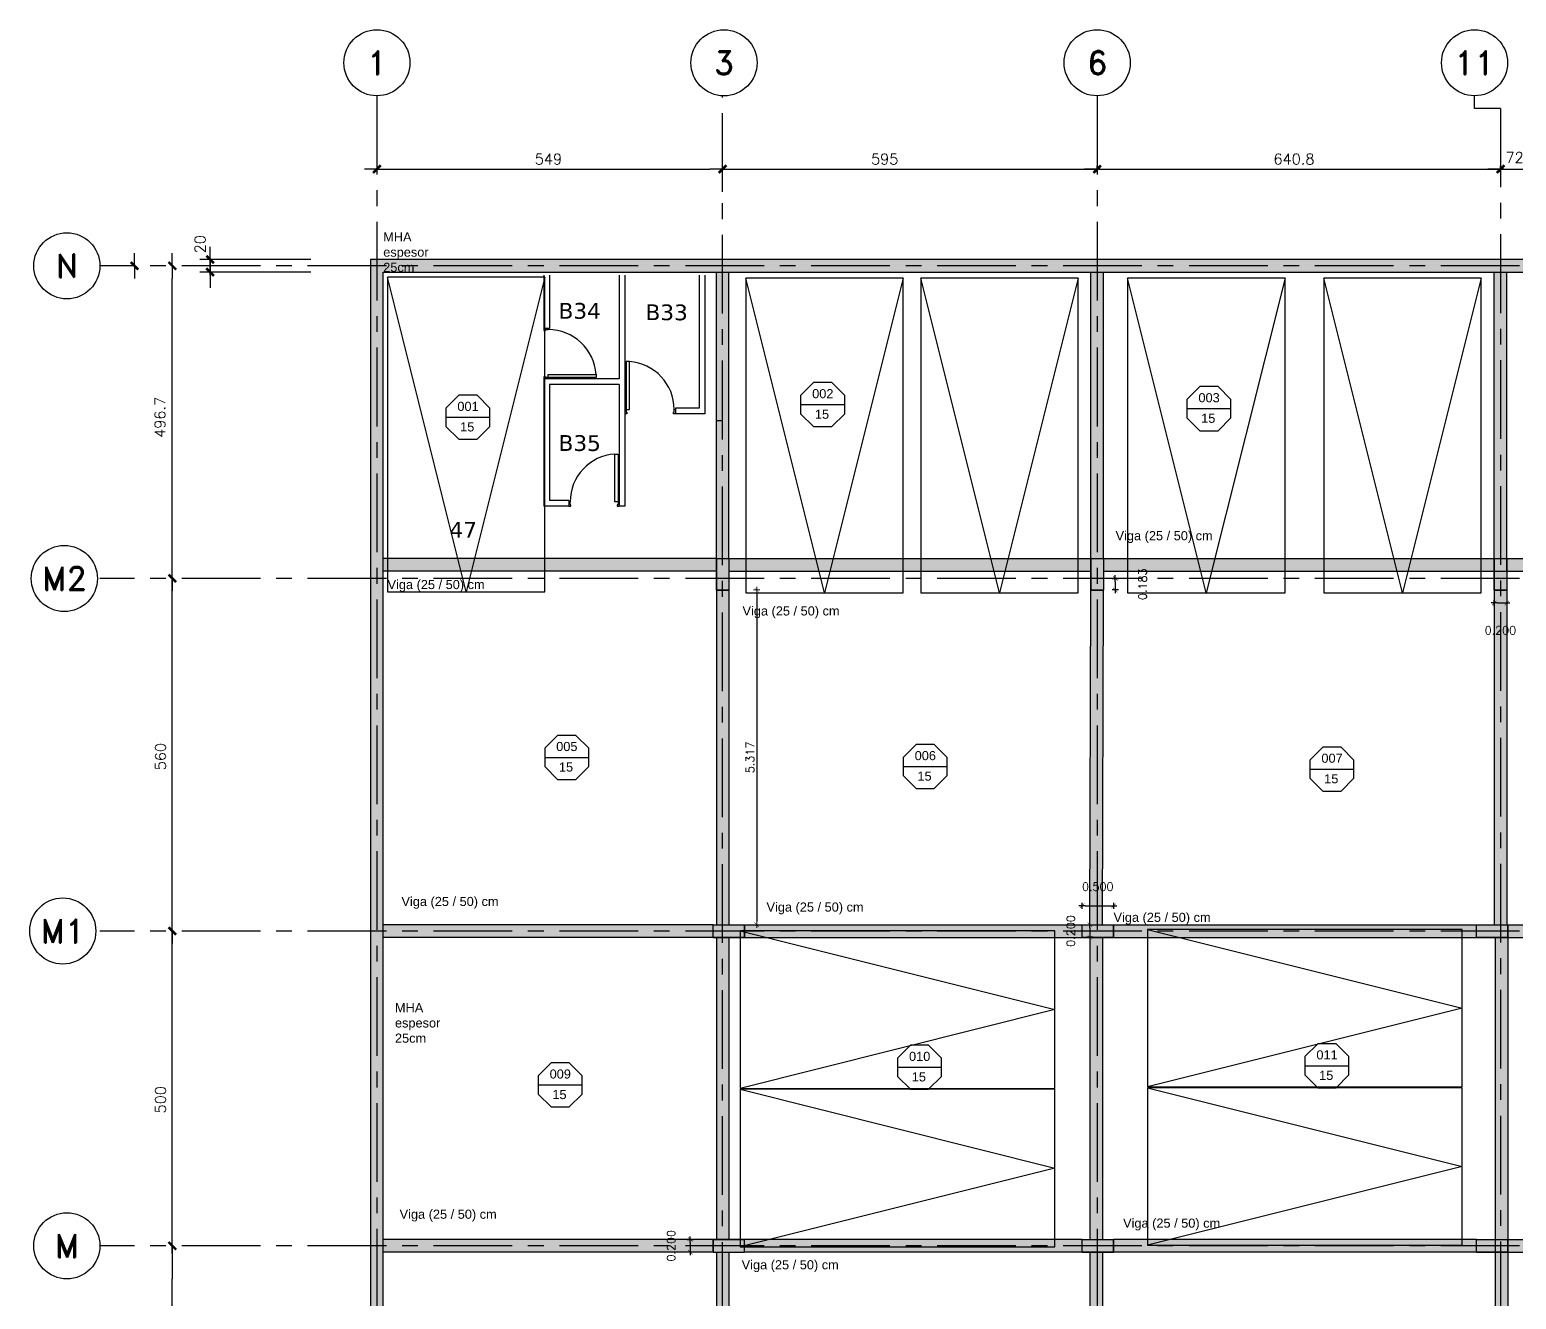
# Model space of a CAD drawing. Header units: millimetres. Extents: x 0 to 223, y -18 to 76.
# Drawn here: x 0 to 23.61, y 41.93 to 62.09 of the extents above; entities that cross this region are included whole.
import ezdxf
from ezdxf.enums import TextEntityAlignment as Align

# ---------------------------------------------------------------- set-up
doc = ezdxf.new("R2010")
doc.units = ezdxf.units.MM
doc.linetypes.add('CENTER', pattern=[2, 1.25, -0.25, 0.25, -0.25])
for name, color, linetype in [('01', 1, 'Continuous'), ('06', 6, 'Continuous'), ('Capa1', 8, 'Continuous'), ('COTAS', 1, 'Continuous'), ('Cotas2', 1, 'Continuous'), ('EJES', 1, 'CENTER'), ('GRIS', 9, 'Continuous'), ('LOSAS', 7, 'Continuous'), ('Muebles', 2, 'Continuous'), ('MUROS_EST', 5, 'Continuous'), ('Textos', 2, 'Continuous'), ('VIGAS_1', 2, 'Continuous')]:
    doc.layers.add(name, color=color, linetype=linetype)
doc.layers.add('VEJETACION', color=8, linetype='Continuous', lineweight=15)
doc.styles.add('INTERARQ', font='ROMANS.SHX')
doc.styles.add('ROMAND', font='romand', dxfattribs={"height": 31.5})
doc.styles.add('ROMANS', font='romans.shx', dxfattribs={"height": 16.875})
doc.styles.get("Standard").update_dxf_attribs({"font": 'arial.ttf'})
doc.dimstyles.new('ESCALA_1-50', dxfattribs={"dimtxt": 0.13, "dimasz": 0.05, "dimexe": 0.18, "dimexo": 0.0625, "dimgap": 0.04, "dimtad": 1, "dimdec": 3, "dimzin": 0, "dimdsep": 46, "dimtxsty": 'INTERARQ', "dimblk": 'DIMTICK', "dimcen": 0.09, "dimse1": 1, "dimse2": 1, "dimclrd": 1, "dimclre": 1, "dimclrt": 2, "dimadec": 0, "dimazin": 0, "dimtfac": 4.5, "dimtdec": 3, "dimtofl": 0, "dimtmove": 2, "dimatfit": 3, "dimldrblk": 'DIMTICK', "dimfxl": 1, "dimtolj": 1, "dimtzin": 0, "dimarcsym": 0})

# ---------------------------------------------------------------- blocks, each defined once
blk = doc.blocks.new('EJE-1')
at = {"color": 3, "linetype": 'Continuous'}
blk.add_circle((0, 0), 35, dxfattribs=at)
at = {"color": 5, "linetype": 'Continuous', "style": 'ROMAND'}
blk.add_attdef('0', text='', height=25, dxfattribs=at).set_placement((0.2, 0), align=Align.MIDDLE)
blk = doc.blocks.new('DIMTICK')
at = {"color": 1}
for p, q in [((-1, 0), (1, 0)), ((0, 1), (0, -1))]:
    blk.add_line(p, q, dxfattribs=at)
at = {"color": 3, "const_width": 0.141}
blk.add_lwpolyline([(0.71, 0.71), (-0.71, -0.71)], dxfattribs=at)
blk = doc.blocks.new('*D209')
at = {"layer": 'Defpoints', "color": 0, "transparency": 16777216}
for p in [(17.215, 48.176), (16.715, 47.876), (17.215, 47.876)]:
    blk.add_point(p, dxfattribs=at)
at = {"layer": 'Muebles', "color": 1, "lineweight": -2, "transparency": 16777216}
blk.add_line((16.765, 48.176), (17.165, 48.176), dxfattribs=at)
at = {"layer": 'Muebles', "color": 1, "lineweight": -2, "transparency": 16777216, "xscale": 0.05, "yscale": 0.05, "zscale": 0.05, "rotation": 180}
blk.add_blockref('DIMTICK', (16.715, 48.176), dxfattribs=at)
at = {"layer": 'Muebles', "color": 1, "lineweight": -2, "transparency": 16777216, "xscale": 0.05, "yscale": 0.05, "zscale": 0.05}
blk.add_blockref('DIMTICK', (17.215, 48.176), dxfattribs=at)
at = {"layer": 'Muebles', "color": 2, "transparency": 16777216, "insert": (16.965, 48.481), "char_height": 0.13, "attachment_point": 5, "style": 'INTERARQ'}
blk.add_mtext('\\A1;0.500', dxfattribs=at)
blk = doc.blocks.new('*D210')
at = {"layer": 'Defpoints', "color": 0, "transparency": 16777216}
for p in [(17.215, 47.876), (16.841, 47.676), (17.215, 47.676)]:
    blk.add_point(p, dxfattribs=at)
at = {"layer": 'Muebles', "color": 1, "lineweight": -2, "transparency": 16777216}
blk.add_line((16.841, 47.826), (16.841, 47.726), dxfattribs=at)
at = {"layer": 'Muebles', "color": 1, "lineweight": -2, "transparency": 16777216, "xscale": 0.05, "yscale": 0.05, "zscale": 0.05}
for p, rotation in [((16.841, 47.876), 90), ((16.841, 47.676), 270)]:
    blk.add_blockref('DIMTICK', p, dxfattribs=dict(at, rotation=rotation))
at = {"layer": 'Muebles', "color": 2, "transparency": 16777216, "insert": (16.536, 47.776), "char_height": 0.13, "attachment_point": 5, "rotation": 90, "style": 'INTERARQ'}
blk.add_mtext('\\A1;0.200', dxfattribs=at)
blk = doc.blocks.new('*D211')
at = {"layer": 'Defpoints', "color": 0, "transparency": 16777216}
for p in [(17.055, 53.376), (17.055, 53.193), (17.242, 53.193)]:
    blk.add_point(p, dxfattribs=at)
at = {"layer": 'Muebles', "color": 1, "lineweight": -2, "transparency": 16777216}
blk.add_line((17.242, 53.326), (17.242, 53.243), dxfattribs=at)
at = {"layer": 'Muebles', "color": 1, "lineweight": -2, "transparency": 16777216, "xscale": 0.05, "yscale": 0.05, "zscale": 0.05}
for p, rotation in [((17.242, 53.376), 90), ((17.242, 53.193), 270)]:
    blk.add_blockref('DIMTICK', p, dxfattribs=dict(at, rotation=rotation))
at = {"layer": 'Muebles', "color": 2, "transparency": 16777216, "insert": (17.677, 53.284), "char_height": 0.13, "attachment_point": 5, "rotation": 90, "style": 'INTERARQ'}
blk.add_mtext('\\A1;0.183', dxfattribs=at)
blk = doc.blocks.new('*D213')
at = {"layer": 'Defpoints', "color": 0, "transparency": 16777216}
for p in [(10.91, 42.876), (10.493, 42.676), (10.91, 42.676)]:
    blk.add_point(p, dxfattribs=at)
at = {"layer": 'Muebles', "color": 1, "lineweight": -2, "transparency": 16777216}
blk.add_line((10.493, 42.826), (10.493, 42.726), dxfattribs=at)
at = {"layer": 'Muebles', "color": 1, "lineweight": -2, "transparency": 16777216, "xscale": 0.05, "yscale": 0.05, "zscale": 0.05}
for p, rotation in [((10.493, 42.876), 90), ((10.493, 42.676), 270)]:
    blk.add_blockref('DIMTICK', p, dxfattribs=dict(at, rotation=rotation))
at = {"layer": 'Muebles', "color": 2, "transparency": 16777216, "insert": (10.188, 42.776), "char_height": 0.13, "attachment_point": 5, "rotation": 90, "style": 'INTERARQ'}
blk.add_mtext('\\A1;0.200', dxfattribs=at)
blk = doc.blocks.new('*D215')
at = {"layer": 'Defpoints', "color": 0, "transparency": 16777216}
for p in [(23.261, 53.273), (23.461, 53.273), (23.461, 52.987)]:
    blk.add_point(p, dxfattribs=at)
at = {"layer": 'Muebles', "color": 1, "lineweight": -2, "transparency": 16777216}
blk.add_line((23.311, 52.987), (23.411, 52.987), dxfattribs=at)
at = {"layer": 'Muebles', "color": 1, "lineweight": -2, "transparency": 16777216, "xscale": 0.05, "yscale": 0.05, "zscale": 0.05, "rotation": 180}
blk.add_blockref('DIMTICK', (23.261, 52.987), dxfattribs=at)
at = {"layer": 'Muebles', "color": 1, "lineweight": -2, "transparency": 16777216, "xscale": 0.05, "yscale": 0.05, "zscale": 0.05}
blk.add_blockref('DIMTICK', (23.461, 52.987), dxfattribs=at)
at = {"layer": 'Muebles', "color": 2, "transparency": 16777216, "insert": (23.361, 52.552), "char_height": 0.13, "attachment_point": 5, "style": 'INTERARQ'}
blk.add_mtext('\\A1;0.200', dxfattribs=at)
blk = doc.blocks.new('*D218')
at = {"layer": 'Defpoints', "color": 0, "transparency": 16777216}
for p in [(11.106, 53.193), (11.005, 47.876), (11.547, 47.876)]:
    blk.add_point(p, dxfattribs=at)
at = {"layer": 'VEJETACION', "color": 1, "lineweight": -2, "transparency": 16777216}
blk.add_line((11.547, 53.143), (11.547, 47.926), dxfattribs=at)
at = {"layer": 'VEJETACION', "color": 1, "lineweight": -2, "transparency": 16777216, "xscale": 0.05, "yscale": 0.05, "zscale": 0.05}
for p, rotation in [((11.547, 53.193), 90), ((11.547, 47.876), 270)]:
    blk.add_blockref('DIMTICK', p, dxfattribs=dict(at, rotation=rotation))
at = {"layer": 'VEJETACION', "color": 2, "transparency": 16777216, "insert": (11.442, 50.534), "char_height": 0.13, "attachment_point": 5, "rotation": 90, "style": 'INTERARQ'}
blk.add_mtext('\\A1;5.317', dxfattribs=at)

msp = doc.modelspace()

# ---------------------------------------------------------------- hatches: boundary and pattern name
at = {"layer": 'COTAS', "transparency": 33554687}
h = msp.add_hatch(color=5, dxfattribs=at)
h.dxf.hatch_style = 1
h.paths.add_polyline_path([(5.6149, 37.5473), (5.5149, 37.5473), (5.5149, 36.7327), (5.6149, 36.7327)])
h.paths.add_polyline_path([(11.0049, 42.8757), (10.8546, 42.8757), (10.8546, 42.7757), (11.0049, 42.7757)])
h.paths.add_polyline_path([(11.3546, 42.8757), (11.0049, 42.8757), (11.0049, 42.7757), (11.3546, 42.7757)])
h.paths.add_polyline_path([(11.3546, 42.7757), (11.0049, 42.7757), (11.0049, 42.6757), (11.3546, 42.6757)])
h.paths.add_polyline_path([(11.0049, 42.7757), (10.8546, 42.7757), (10.8546, 42.6757), (11.0049, 42.6757)])
h.paths.add_polyline_path([(31.7149, 58.3427), (28.3649, 58.3427), (28.3649, 58.2427), (31.6149, 58.2427), (31.6149, 53.3757), (31.7149, 53.3757)])
h.paths.add_polyline_path([(31.7149, 58.4427), (28.3649, 58.4427), (28.3649, 58.3427), (31.7149, 58.3427)])
h.paths.add_polyline_path([(31.8149, 58.4427), (31.7149, 58.4427), (31.7149, 58.3427), (31.8149, 58.3427)])
h = msp.add_hatch(color=5, dxfattribs=at)
h.dxf.hatch_style = 1
h.paths.add_polyline_path([(16.955, 42.8757), (16.7148, 42.8757), (16.7148, 42.7757), (16.955, 42.7757)])
h.paths.add_polyline_path([(17.2148, 42.8757), (16.955, 42.8757), (16.955, 42.7757), (17.2148, 42.7757)])
h.paths.add_polyline_path([(17.2148, 42.7757), (16.955, 42.7757), (16.955, 42.6757), (17.2148, 42.6757)])
h.paths.add_polyline_path([(16.955, 42.7757), (16.7148, 42.7757), (16.7148, 42.6757), (16.955, 42.6757)])
h.paths.add_polyline_path([(16.955, 58.3427), (11.0049, 58.3427), (11.0049, 58.2427), (15.2149, 58.2427), (16.955, 58.2427)])
h.paths.add_polyline_path([(16.955, 58.4427), (15.4649, 58.4427), (11.0049, 58.4427), (11.0049, 58.3427), (16.955, 58.3427)])
h.paths.add_polyline_path([(11.0049, 58.4427), (5.5149, 58.4427), (5.5149, 58.3427), (11.0049, 58.3427)])
h = msp.add_hatch(color=5, dxfattribs=at)
h.dxf.hatch_style = 1
h.paths.add_polyline_path([(28.3649, 58.3427), (24.0878, 58.3427), (24.0878, 58.2427), (28.3649, 58.2427)])
h.paths.add_polyline_path([(28.3649, 58.4427), (24.0878, 58.4427), (24.0878, 58.3427), (28.3649, 58.3427)])
h.paths.add_polyline_path([(24.0878, 58.4427), (23.363, 58.4427), (23.363, 58.3427), (24.0878, 58.3427)])
h.paths.add_polyline_path([(24.0878, 58.3427), (23.363, 58.3427), (23.363, 58.2427), (24.0878, 58.2427)])
h.paths.add_polyline_path([(23.363, 47.7757), (22.9781, 47.7757), (22.9781, 47.6757), (23.363, 47.6757)])
h.paths.add_polyline_path([(23.363, 47.8757), (22.9781, 47.8757), (22.9781, 47.7757), (23.363, 47.7757)])
h.paths.add_polyline_path([(23.4781, 47.8757), (23.363, 47.8757), (23.363, 47.7757), (23.4781, 47.7757)])
h.paths.add_polyline_path([(23.4781, 47.7757), (23.363, 47.7757), (23.363, 47.6757), (23.4781, 47.6757)])
h.paths.add_polyline_path([(17.2148, 47.8757), (16.955, 47.8757), (16.955, 47.7757), (17.2148, 47.7757)])
h.paths.add_polyline_path([(17.2148, 47.7757), (16.955, 47.7757), (16.955, 47.6757), (17.2148, 47.6757)])
h.paths.add_polyline_path([(16.955, 47.7757), (16.7148, 47.7757), (16.7148, 47.6757), (16.955, 47.6757)])
h.paths.add_polyline_path([(16.955, 47.8757), (16.7148, 47.8757), (16.7148, 47.7757), (16.955, 47.7757)])
h.paths.add_polyline_path([(11.0049, 47.8757), (10.8546, 47.8757), (10.8546, 47.7757), (11.0049, 47.7757)])
h.paths.add_polyline_path([(11.0049, 47.7757), (10.8546, 47.7757), (10.8546, 47.6757), (11.0049, 47.6757)])
h.paths.add_polyline_path([(11.3546, 47.7757), (11.0049, 47.7757), (11.0049, 47.6757), (11.3546, 47.6757)])
h.paths.add_polyline_path([(11.3546, 47.8757), (11.0049, 47.8757), (11.0049, 47.7757), (11.3546, 47.7757)])
h.paths.add_polyline_path([(23.4781, 42.8757), (23.363, 42.8757), (23.363, 42.7757), (23.4781, 42.7757)])
h.paths.add_polyline_path([(23.363, 42.8757), (22.9781, 42.8757), (22.9781, 42.7757), (23.363, 42.7757)])
h.paths.add_polyline_path([(23.363, 42.7757), (22.9781, 42.7757), (22.9781, 42.6757), (23.363, 42.6757)])
h.paths.add_polyline_path([(23.4781, 42.7757), (23.363, 42.7757), (23.363, 42.6757), (23.4781, 42.6757)])
h = msp.add_hatch(color=5, dxfattribs=at)
h.dxf.hatch_style = 1
h.paths.add_polyline_path([(31.8149, 28.5773), (31.7149, 28.5773), (31.7149, 28.1227), (31.8149, 28.1227)])
h.paths.add_polyline_path([(31.8149, 28.1227), (31.7149, 28.1227), (31.7149, 28.0227), (31.8149, 28.0227)])
h.paths.add_polyline_path([(31.8149, 58.3427), (31.7149, 58.3427), (31.7149, 53.3757), (31.8149, 53.3757)])
h.paths.add_polyline_path([(11.0049, 53.6927), (10.9062, 53.6927), (10.9062, 53.3757), (11.0049, 53.3757)])
h.paths.add_polyline_path([(11.1062, 53.6927), (11.0049, 53.6927), (11.0049, 53.3757), (11.1062, 53.3757)])
h.paths.add_polyline_path([(11.0049, 53.3757), (10.9062, 53.3757), (10.9062, 53.1927), (11.0049, 53.1927)])
h.paths.add_polyline_path([(11.1062, 53.3757), (11.0049, 53.3757), (11.0049, 53.1927), (11.1062, 53.1927)])
h.paths.add_polyline_path([(17.055, 53.6927), (16.955, 53.6927), (16.955, 53.3757), (17.055, 53.3757)])
h.paths.add_polyline_path([(16.955, 53.6927), (16.855, 53.6927), (16.855, 53.3757), (16.955, 53.3757)])
h.paths.add_polyline_path([(16.955, 53.3757), (16.855, 53.3757), (16.855, 53.1927), (16.955, 53.1927)])
h.paths.add_polyline_path([(17.055, 53.3757), (16.955, 53.3757), (16.955, 53.1927), (17.055, 53.1927)])
h.paths.add_polyline_path([(23.363, 53.3757), (23.2608, 53.3757), (23.2608, 53.1927), (23.363, 53.1927)])
h.paths.add_polyline_path([(23.4608, 53.3757), (23.363, 53.3757), (23.363, 53.1927), (23.4608, 53.1927)])
h.paths.add_polyline_path([(23.4608, 53.6927), (23.363, 53.6927), (23.363, 53.3757), (23.4608, 53.3757)])
h.paths.add_polyline_path([(23.363, 53.6927), (23.2608, 53.6927), (23.2608, 53.3757), (23.363, 53.3757)])
h = msp.add_hatch(color=5, dxfattribs=at)
h.dxf.hatch_style = 1
h.paths.add_polyline_path([(5.6149, 42.7757), (5.5149, 42.7757), (5.5149, 37.5473), (5.6149, 37.5473)])
h.paths.add_polyline_path([(5.5149, 37.5473), (5.4149, 37.5473), (5.4149, 36.7327), (5.5149, 36.7327)])
h.paths.add_polyline_path([(5.5149, 36.7327), (5.4149, 36.7327), (5.4149, 35.6673), (5.5149, 35.6673)])
h.paths.add_polyline_path([(5.6149, 36.7327), (5.5149, 36.7327), (5.5149, 35.6673), (5.6149, 35.6673)])
at = {"layer": 'LOSAS', "transparency": 33554687}
h = msp.add_hatch(dxfattribs=at)
h.set_pattern_fill('ANGLE', color=2)
h.set_pattern_definition([(0, (0, 0), (0, 6.985), [5.08, -1.905]), (90, (0, 0), (-6.985, 4e-16), [5.08, -1.905])])
h.paths.add_polyline_path([(11.0049, 58.2427), (10.9062, 58.2427), (10.9062, 53.6927), (11.0049, 53.6927)])
at = {"layer": 'MUROS_EST', "transparency": 33554687}
h = msp.add_hatch(color=5, dxfattribs=at)
h.dxf.hatch_style = 1
h.paths.add_polyline_path([(28.4649, 28.0227), (31.8149, 28.0227), (31.8149, 58.4427), (5.4149, 58.4427), (5.4149, 10.7902), (5.6149, 10.7902), (5.6149, 58.2427), (31.6149, 58.2427), (31.6149, 28.2227), (28.2649, 28.2227), (28.2649, 18.7773), (23.163, 18.7773), (23.163, 19.2739), (22.963, 19.2739), (22.963, 18.7773), (17.7049, 18.7773), (17.7049, 17.8273), (17.9049, 17.8273), (17.9049, 18.5273), (23.263, 18.5273), (23.263, 12.2432), (19.3399, 11.8453), (19.3399, 11.6453), (23.463, 12.0635), (23.463, 18.5273), (28.4649, 18.5273)], flags=17)
h.paths.add_polyline_path([(23.163, 22.8473), (22.963, 22.8473), (22.963, 21.5273), (20.0399, 21.5273), (20.0399, 25.0273), (23.163, 25.0273), (23.1603, 25.2273), (17.7049, 25.2273), (17.7049, 25.0273), (19.8399, 25.0273), (19.8399, 21.5273), (17.7049, 21.5273), (17.7049, 21.3273), (22.963, 21.3273), (22.963, 19.2739), (23.163, 19.2739)], flags=16)
h.paths.add_polyline_path([(16.3049, 19.7073), (16.1049, 19.7073), (16.1049, 18.2773), (10.9049, 18.2773), (10.9049, 10.7898), (23.463, 12.0635), (23.463, 18.5273), (28.4649, 18.5273), (28.4649, 28.0227), (31.8149, 28.0227), (31.8149, 58.4427), (5.4149, 58.4427), (5.4149, 10.7902), (5.6149, 10.7902), (5.6149, 58.2427), (31.6149, 58.2427), (31.6149, 28.2227), (28.2649, 28.2227), (28.2649, 18.7773), (23.163, 18.7773), (23.163, 19.2739), (22.963, 19.2739), (22.963, 18.7773), (17.7049, 18.7773), (17.7049, 17.8273), (17.9049, 17.8273), (17.9049, 18.5273), (23.263, 18.5273), (23.263, 12.2432), (17.055, 11.6135), (17.055, 15.9873), (16.7102, 16.7181), (16.5293, 16.6328), (16.855, 15.9425), (16.855, 11.5932), (11.1049, 11.01), (11.1049, 18.0773), (16.1049, 18.0773), (16.1049, 17.5773), (16.3049, 17.5773)])
h = msp.add_hatch(color=5, dxfattribs=at)
h.dxf.hatch_style = 1
h.paths.add_polyline_path([(28.4649, 28.0227), (31.8149, 28.0227), (31.8149, 58.4427), (5.4149, 58.4427), (5.4149, 10.7902), (5.6149, 10.7902), (5.6149, 58.2427), (31.6149, 58.2427), (31.6149, 28.2227), (28.2649, 28.2227), (28.2649, 18.7773), (23.163, 18.7773), (23.163, 19.2739), (22.963, 19.2739), (22.963, 18.7773), (17.7049, 18.7773), (17.7049, 17.8273), (17.9049, 17.8273), (17.9049, 18.5273), (23.263, 18.5273), (23.263, 12.2432), (17.055, 11.6135), (17.055, 15.9873), (16.7102, 16.7181), (16.5293, 16.6328), (16.855, 15.9425), (16.855, 11.5932), (11.1049, 11.01), (11.1049, 18.0773), (16.1049, 18.0773), (16.1049, 17.5773), (16.3049, 17.5773), (16.3049, 19.7073), (16.1049, 19.7073), (16.1049, 18.2773), (10.9049, 18.2773), (10.9049, 10.7898), (23.463, 12.0635), (23.463, 18.5273), (28.4649, 18.5273)])
h = msp.add_hatch(color=2, dxfattribs=at)
h.dxf.hatch_style = 1
h.paths.add_polyline_path([(11.1049, 28.4523), (10.9049, 28.4523), (10.9049, 23.4773), (11.1049, 23.4773)])
h.paths.add_polyline_path([(10.9049, 23.4773), (5.6149, 23.4773), (5.6149, 23.2773), (10.9049, 23.2773)])
h.paths.add_polyline_path([(11.1049, 23.2773), (10.9049, 23.2773), (10.9049, 18.2773), (11.1049, 18.2773)])
h.paths.add_polyline_path([(10.9049, 18.2773), (5.6149, 18.2773), (5.6149, 18.0773), (10.9049, 18.0773)])
h.paths.add_polyline_path([(28.2649, 25.2273), (23.1603, 25.2273), (23.163, 25.0273), (28.2649, 25.0273)])
h.paths.add_polyline_path([(16.83, 33.9473), (11.1049, 33.9473), (11.1049, 33.7473), (16.83, 33.7473)])
h.paths.add_polyline_path([(10.8549, 33.9473), (5.6149, 33.9473), (5.6149, 33.7473), (10.8549, 33.7473)])
h.paths.add_polyline_path([(10.8549, 37.6512), (5.6149, 37.6512), (5.6149, 37.4512), (10.8549, 37.4512)])
h.paths.add_polyline_path([(23.263, 37.6473), (17.08, 37.6473), (17.08, 37.4473), (23.263, 37.4473)])
h.paths.add_polyline_path([(31.6149, 34.4248), (23.513, 34.4248), (23.513, 34.2248), (31.6149, 34.2248)])
h.paths.add_polyline_path([(30.0152, 37.6473), (23.513, 37.6473), (23.513, 37.4473), (30.0152, 37.4473)])
h.paths.add_polyline_path([(31.6149, 42.8757), (23.4781, 42.8757), (23.4781, 42.6757), (31.6149, 42.6757)])
h.paths.add_polyline_path([(23.4781, 47.6757), (23.2781, 47.6757), (23.2781, 42.8757), (23.4781, 42.8757)])
h.paths.add_polyline_path([(22.9781, 42.8757), (17.2148, 42.8757), (17.2148, 42.6757), (22.9781, 42.6757)])
h.paths.add_polyline_path([(17.0404, 47.6757), (16.8404, 47.6757), (16.8404, 42.8757), (17.0404, 42.8757)])
h.paths.add_polyline_path([(16.7148, 42.8757), (11.3546, 42.8757), (11.3546, 42.6757), (16.7148, 42.6757)])
h.paths.add_polyline_path([(11.1062, 47.6757), (10.9062, 47.6757), (10.9062, 42.8757), (11.1062, 42.8757)])
h.paths.add_polyline_path([(10.8546, 42.8757), (5.6149, 42.8757), (5.6149, 42.6757), (10.8546, 42.6757)])
h.paths.add_polyline_path([(11.1062, 42.6757), (10.9062, 42.6757), (10.9062, 37.6473), (11.1062, 37.6473)])
h.paths.add_polyline_path([(11.1062, 53.1927), (10.9062, 53.1927), (10.9062, 47.8757), (11.1062, 47.8757)])
h.paths.add_polyline_path([(16.7148, 47.8757), (11.3546, 47.8757), (11.3546, 47.6757), (16.7148, 47.6757)])
h.paths.add_polyline_path([(10.8546, 47.8757), (5.6149, 47.8757), (5.6149, 47.6757), (10.8546, 47.6757)])
h.paths.add_polyline_path([(17.055, 53.1924), (17.055, 53.1927), (16.855, 53.1927), (16.841, 47.8757), (17.041, 47.8757)])
h.paths.add_polyline_path([(22.9781, 47.8757), (17.2148, 47.8757), (17.2148, 47.6757), (22.9781, 47.6757)])
h.paths.add_polyline_path([(23.4608, 53.1927), (23.2608, 53.1927), (23.2608, 47.8757), (23.4608, 47.8757)])
h.paths.add_polyline_path([(31.6149, 47.8757), (23.4781, 47.8757), (23.4781, 47.6757), (31.6149, 47.6757)])
h.paths.add_polyline_path([(31.6149, 53.6927), (23.4608, 53.6927), (23.4608, 53.4927), (31.6149, 53.4927)])
h.paths.add_polyline_path([(23.4608, 58.2427), (23.2608, 58.2427), (23.2608, 53.6927), (23.4608, 53.6927)])
h.paths.add_polyline_path([(23.2608, 53.6927), (17.055, 53.6927), (17.055, 53.4927), (23.2608, 53.4927)])
h.paths.add_polyline_path([(17.055, 58.2427), (16.855, 58.2427), (16.855, 53.6927), (17.055, 53.6927)])
h.paths.add_polyline_path([(11.1062, 58.2427), (10.9062, 58.2427), (10.9062, 53.6927), (11.1062, 53.6927)])
h.paths.add_polyline_path([(10.9062, 53.6927), (5.6149, 53.6927), (5.6149, 53.4927), (10.9062, 53.4927)])
h.paths.add_polyline_path([(16.855, 53.6927), (11.1062, 53.6927), (11.1062, 53.4927), (16.855, 53.4927)])
h.paths.add_polyline_path([(23.9258, 38.0626), (27.8932, 38.0626), (27.8932, 38.3613), (23.9258, 38.3613)], flags=9)
h = msp.add_hatch(color=5, dxfattribs=at)
h.dxf.hatch_style = 1
h.paths.add_polyline_path([(16.3049, 26.0973), (16.1049, 26.0973), (16.1049, 23.4773), (10.9049, 23.4773), (10.9049, 23.2773), (16.1049, 23.2773), (16.1049, 20.6573), (16.3049, 20.6573)])
h.paths.add_polyline_path([(16.3049, 29.4473), (16.1049, 29.4473), (16.1049, 28.7023), (10.9049, 28.7023), (10.9049, 28.4523), (16.1049, 28.4523), (16.1049, 27.0473), (16.3049, 27.0473)])
h.paths.add_polyline_path([(23.463, 29.0223), (17.9049, 29.0223), (17.9049, 29.4468), (17.7049, 29.4468), (17.7049, 28.7723), (18.0631, 28.7723), (18.0631, 26.1768), (18.2631, 26.1768), (18.2631, 28.7723), (23.463, 28.7723)])
h.paths.add_polyline_path([(13.526, 31.3225), (10.8533, 31.3225), (10.8533, 31.0725), (13.526, 31.0725)])
h.paths.add_polyline_path([(23.513, 37.6473), (23.263, 37.6473), (23.263, 34.4321), (18.2631, 34.4321), (18.2631, 34.1821), (23.263, 34.1821), (23.263, 32.7373), (23.513, 32.7373)])
h.paths.add_polyline_path([(17.08, 37.6473), (16.83, 37.6473), (16.83, 30.9728), (16.5434, 30.3884), (16.723, 30.3003), (17.08, 31.0284)])
h.paths.add_polyline_path([(11.1049, 37.4473), (12.2874, 37.4473), (12.2874, 37.6473), (10.8549, 37.6473), (10.8549, 36.8327), (10.8549, 33.7473), (11.1049, 33.7473)])
h.paths.add_polyline_path([(23.4781, 47.8757), (22.9781, 47.8757), (22.9781, 47.6757), (23.4781, 47.6757)])
h.paths.add_polyline_path([(23.2781, 42.8757), (22.9781, 42.8757), (22.9781, 42.6757), (23.2781, 42.6757)])
h.paths.add_polyline_path([(23.4781, 42.8757), (23.2781, 42.8757), (23.2781, 42.6757), (23.4781, 42.6757)])
h.paths.add_polyline_path([(17.2148, 42.8757), (16.7148, 42.8757), (16.7148, 42.6757), (17.2148, 42.6757)])
h.paths.add_polyline_path([(17.2148, 47.8757), (16.7148, 47.8757), (16.7148, 47.6757), (17.2148, 47.6757)])
h.paths.add_polyline_path([(17.055, 53.6927), (16.855, 53.6927), (16.855, 53.1927), (17.055, 53.1927)])
h.paths.add_polyline_path([(23.4608, 53.4927), (23.2608, 53.4927), (23.2608, 53.1927), (23.4608, 53.1927)])
h.paths.add_polyline_path([(23.4608, 53.6927), (23.2608, 53.6927), (23.2608, 53.4927), (23.4608, 53.4927)])
h.paths.add_polyline_path([(11.1062, 53.6927), (10.9062, 53.6927), (10.9062, 53.1927), (11.1062, 53.1927)])
h.paths.add_polyline_path([(11.3546, 47.8757), (10.8546, 47.8757), (10.8546, 47.6757), (11.3546, 47.6757)])
h.paths.add_polyline_path([(11.3546, 42.8757), (10.8546, 42.8757), (10.8546, 42.6757), (11.3546, 42.6757)])
h = msp.add_hatch(color=2, dxfattribs=at)
h.dxf.hatch_style = 1
h.paths.add_polyline_path([(31.6149, 37.6473), (30.0152, 37.6473), (30.0152, 37.4473), (31.6149, 37.4473)])
h.paths.add_polyline_path([(23.4781, 42.6757), (23.2781, 42.6757), (23.2781, 37.6473), (23.4781, 37.6473)])
h.paths.add_polyline_path([(17.0404, 42.6757), (16.8404, 42.6757), (16.8404, 37.6473), (17.0404, 37.6473)])
h.paths.add_polyline_path([(28.2649, 28.2196), (23.1603, 28.2196), (23.1603, 28.0196), (28.2649, 28.0196)])
h.paths.add_polyline_path([(23.1603, 28.7723), (22.9603, 28.7723), (22.9603, 25.2273), (23.1603, 25.2273)])

# ---------------------------------------------------------------- linework, layer by layer
at = {"color": 2}
for points in [[(5.5149, 59.8789), (5.3149, 59.8789)], [(5.5149, 59.8789), (5.7149, 59.8789)], [(11.0049, 59.8789), (10.8049, 59.8789)], [(11.0049, 59.8789), (11.2049, 59.8789)], [(16.955, 59.8789), (16.755, 59.8789)], [(16.955, 59.8789), (17.155, 59.8789)], [(23.363, 59.8789), (23.163, 59.8789)], [(23.363, 59.8789), (23.563, 59.8789)], [(2.8649, 58.4427), (2.8649, 58.6427)], [(1.6649, 58.3427), (1.6649, 58.5427)], [(1.6649, 58.3427), (1.6649, 58.1427)], [(2.2649, 58.3427), (2.2649, 58.5427)], [(2.2649, 58.3427), (2.2649, 58.1427)], [(2.8649, 58.4427), (2.8649, 58.2427)], [(2.8649, 58.1927), (2.8649, 58.3927)], [(2.8649, 58.1927), (2.8649, 57.9927)], [(2.2649, 53.3905), (2.2649, 53.5905)], [(2.2649, 53.3774), (2.2649, 53.5774)], [(2.2649, 53.3774), (2.2649, 53.1774)], [(2.2649, 53.3774), (2.2649, 53.1774)], [(2.2649, 47.7905), (2.2649, 47.9905)], [(2.2649, 47.7774), (2.2649, 47.9774)], [(2.2649, 47.7774), (2.2649, 47.5774)], [(2.2649, 47.7774), (2.2649, 47.5774)], [(2.2649, 42.7888), (2.2649, 42.9888)], [(2.2649, 42.7757), (2.2649, 42.9757)], [(2.2649, 42.7757), (2.2649, 42.5757)], [(2.2649, 42.7757), (2.2649, 42.5757)]]:
    msp.add_lwpolyline(points, dxfattribs=at)
at = {"color": 2, "const_width": 0.04}
for points in [[(5.4549, 59.8189), (5.5749, 59.9389)], [(10.9449, 59.8189), (11.0649, 59.9389)], [(16.895, 59.8189), (17.015, 59.9389)], [(23.303, 59.8189), (23.423, 59.9389)], [(1.7249, 58.2827), (1.6049, 58.4027)], [(2.3249, 58.2827), (2.2049, 58.4027)], [(2.8049, 58.5027), (2.9249, 58.3827)], [(2.9249, 58.1827), (2.8049, 58.3027)], [(2.3249, 53.3174), (2.2049, 53.4374)], [(2.2049, 53.4374), (2.3249, 53.3174)], [(2.3249, 47.7174), (2.2049, 47.8374)], [(2.2049, 47.8374), (2.3249, 47.7174)], [(2.3249, 42.7157), (2.2049, 42.8357)], [(2.2049, 42.8357), (2.3249, 42.7157)]]:
    msp.add_lwpolyline(points, dxfattribs=at)
at = {"color": 9}
for centre, start, end in [((8.2349, 56.5676), 3.80886, 90), ((9.4739, 56.0603), 0, 86.19114), ((9.3459, 54.5926), 93.80886, 180)]:
    msp.add_arc(centre, 0.762, start, end, dxfattribs=at)
at = {"layer": '06'}
for p, q in [((8.1649, 58.1927), (8.1649, 57.3486)), ((8.2549, 58.1927), (8.2549, 57.3486)), ((9.3649, 58.1927), (9.3649, 56.5486)), ((9.4549, 58.1927), (9.4549, 54.5226)), ((10.6349, 58.1927), (10.6349, 56.0803)), ((10.7249, 58.1927), (10.7249, 55.9903)), ((8.2549, 57.3486), (8.1649, 57.3486)), ((9.3649, 56.5486), (8.1649, 56.5486)), ((8.1649, 56.5486), (8.1649, 54.5226)), ((9.3649, 56.4586), (8.2549, 56.4586)), ((8.2549, 56.4586), (8.2549, 54.6126)), ((9.3649, 56.4586), (9.3649, 54.5226)), ((10.6349, 56.0803), (10.2549, 56.0803)), ((10.2549, 56.0803), (10.2549, 55.9903)), ((10.7249, 55.9903), (10.2549, 55.9903)), ((8.5649, 54.6126), (8.2549, 54.6126)), ((8.5649, 54.6126), (8.5649, 54.5226)), ((8.5649, 54.5226), (8.1649, 54.5226)), ((9.4549, 54.5226), (9.3649, 54.5226)), ((10.9062, 53.6927), (10.9062, 53.1927)), ((10.9062, 53.6927), (11.1062, 53.6927)), ((11.1062, 53.6927), (11.1062, 53.1927)), ((16.855, 53.6927), (16.855, 53.1927)), ((16.855, 53.6927), (17.055, 53.6927)), ((17.055, 53.6927), (17.055, 53.1927)), ((23.2608, 53.6927), (23.2608, 53.1927)), ((23.2608, 53.6927), (23.4608, 53.6927)), ((23.4608, 53.6927), (23.4608, 53.1927)), ((10.9062, 53.1927), (11.1062, 53.1927)), ((16.855, 53.1927), (17.055, 53.1927)), ((23.2608, 53.1927), (23.4608, 53.1927)), ((10.8546, 47.8757), (11.3546, 47.8757)), ((10.8546, 47.6757), (10.8546, 47.8757)), ((11.3546, 47.6757), (11.3546, 47.8757)), ((16.7148, 47.8757), (17.2148, 47.8757)), ((16.7148, 47.6757), (16.7148, 47.8757)), ((17.2148, 47.6757), (17.2148, 47.8757)), ((22.9781, 47.8757), (23.4781, 47.8757)), ((22.9781, 47.6757), (22.9781, 47.8757)), ((23.4781, 47.6757), (23.4781, 47.8757)), ((10.8546, 47.6757), (11.3546, 47.6757)), ((16.7148, 47.6757), (17.2148, 47.6757)), ((22.9781, 47.6757), (23.4781, 47.6757)), ((10.8546, 42.8757), (11.3546, 42.8757)), ((10.8546, 42.6757), (10.8546, 42.8757)), ((11.3546, 42.6757), (11.3546, 42.8757)), ((16.7148, 42.8757), (17.2148, 42.8757)), ((16.7148, 42.6757), (16.7148, 42.8757)), ((17.2148, 42.6757), (17.2148, 42.8757)), ((22.9781, 42.8757), (23.4781, 42.8757)), ((22.9781, 42.6757), (22.9781, 42.8757)), ((23.4781, 42.6757), (23.4781, 42.8757)), ((10.8546, 42.6757), (11.3546, 42.6757)), ((16.7148, 42.6757), (17.2148, 42.6757)), ((22.9781, 42.6757), (23.4781, 42.6757))]:
    msp.add_line(p, q, dxfattribs=at)
at = {"layer": 'COTAS', "color": 2}
for p, q in [((5.7149, 59.8789), (10.8049, 59.8789)), ((11.2049, 59.8789), (16.0049, 59.8789)), ((16.0049, 59.8789), (16.955, 59.8789)), ((17.005, 59.8789), (23.313, 59.8789)), ((2.8649, 58.1927), (2.8649, 58.4427)), ((2.2649, 42.6527), (2.2649, 58.1427)), ((2.2649, 42.5757), (2.2649, 42.2527)), ((2.2649, 37.7473), (2.2649, 42.2527))]:
    msp.add_line(p, q, dxfattribs=at)
at = {"layer": 'COTAS', "color": 2, "transparency": 16777216}
msp.add_line((23.413, 59.8789), (24.038, 59.8789), dxfattribs=at)
at = {"layer": 'Cotas2'}
for p, q in [((4.4649, 58.4427), (2.7015, 58.4427)), ((4.4649, 58.2427), (2.7015, 58.2427))]:
    msp.add_line(p, q, dxfattribs=at)
at = {"layer": 'EJES'}
for p, q in [((5.5149, 61.0427), (5.5149, 5.6668)), ((11.0049, 59.5173), (11.0049, 61.0427)), ((16.955, 61.0427), (16.955, 5.8668)), ((22.9498, 60.8427), (22.9498, 61.0427)), ((23.363, 60.8427), (22.9498, 60.8427)), ((23.363, 60.8427), (23.363, 5.6668)), ((11.0049, 39.5861), (11.0049, 59.5173)), ((35.6644, 58.3427), (1.1153, 58.3427)), ((35.6644, 53.3757), (1.1153, 53.3757)), ((35.6644, 47.7757), (1.1153, 47.7757)), ((35.6644, 42.7757), (1.1153, 42.7757))]:
    msp.add_line(p, q, dxfattribs=at)
at = {"layer": 'GRIS'}
for points in [[(8.1836, 58.1622), (6.9336, 53.1622), (5.6836, 58.1622), (5.6836, 53.1622), (8.1836, 53.1622), (8.1836, 58.1622), (8.1836, 58.1622), (5.6836, 58.1622)], [(13.8732, 58.1471), (12.6232, 53.1471), (11.3732, 58.1471), (11.3732, 53.1471), (13.8732, 53.1471), (13.8732, 58.1471), (13.8732, 58.1471), (11.3732, 58.1471)], [(16.6533, 58.1471), (15.4033, 53.1471), (14.1533, 58.1471), (14.1533, 53.1471), (16.6533, 53.1471), (16.6533, 58.1471), (16.6533, 58.1471), (14.1533, 58.1471)], [(19.9389, 58.1471), (18.6889, 53.1471), (17.4389, 58.1471), (17.4389, 53.1471), (19.9389, 53.1471), (19.9389, 58.1471), (19.9389, 58.1471), (17.4389, 58.1471)], [(23.056, 58.1471), (21.806, 53.1471), (20.556, 58.1471), (20.556, 53.1471), (23.056, 53.1471), (23.056, 58.1471), (23.056, 58.1471), (20.556, 58.1471)], [(8.1649, 57.3486), (8.1649, 57.3169), (8.1902, 57.3169), (8.1902, 57.3296), (8.2349, 57.3296), (8.2349, 57.3486)], [(8.2349, 56.5486), (8.2349, 56.5676), (8.1902, 56.5676), (8.1902, 56.5802), (8.1649, 56.5802), (8.1649, 56.5486)], [(9.4549, 56.0603), (9.4739, 56.0603), (9.4739, 56.0156), (9.4865, 56.0156), (9.4865, 55.9903), (9.4549, 55.9903)], [(10.2549, 55.9903), (10.2232, 55.9903), (10.2232, 56.0156), (10.2359, 56.0156), (10.2359, 56.0603), (10.2549, 56.0603)], [(8.5649, 54.5226), (8.5965, 54.5226), (8.5965, 54.548), (8.5839, 54.548), (8.5839, 54.5926), (8.5649, 54.5926)], [(9.3649, 54.5926), (9.3459, 54.5926), (9.3459, 54.548), (9.3332, 54.548), (9.3332, 54.5226), (9.3649, 54.5226)], [(11.2837, 47.7769), (16.2837, 46.5269), (11.2837, 45.2769), (16.2837, 45.2769), (16.2837, 47.7769), (11.2837, 47.7769), (11.2837, 47.7769), (11.2837, 45.2769)], [(17.7547, 47.801), (22.7547, 46.551), (17.7547, 45.301), (22.7547, 45.301), (22.7547, 47.801), (17.7547, 47.801), (17.7547, 47.801), (17.7547, 45.301)], [(11.2837, 45.2615), (16.2837, 44.0115), (11.2837, 42.7615), (16.2837, 42.7615), (16.2837, 45.2615), (11.2837, 45.2615), (11.2837, 45.2615), (11.2837, 42.7615)], [(17.7547, 45.2855), (22.7547, 44.0355), (17.7547, 42.7855), (22.7547, 42.7855), (22.7547, 45.2855), (17.7547, 45.2855), (17.7547, 45.2855), (17.7547, 42.7855)]]:
    msp.add_lwpolyline(points, dxfattribs=at)
for points in [[(9.4739, 56.0603), (9.5245, 56.0603), (9.5245, 56.8206), (9.4738, 56.8206)], [(8.2349, 56.5676), (8.2349, 56.6182), (8.9952, 56.6182), (8.9952, 56.5675)], [(9.3459, 54.5926), (9.2952, 54.5927), (9.2953, 55.353), (9.3459, 55.353)]]:
    msp.add_lwpolyline(points, close=True, dxfattribs=at)
at = {"layer": 'LOSAS'}
for p, q in [((12.2453, 56.1381), (12.9453, 56.1381)), ((18.3808, 56.0736), (19.0808, 56.0736)), ((6.6097, 55.9367), (7.3097, 55.9367)), ((8.1793, 50.5337), (8.8793, 50.5337)), ((13.8737, 50.3888), (14.5737, 50.3888)), ((20.3341, 50.3474), (21.0341, 50.3474)), ((13.7837, 45.6115), (14.4837, 45.6115)), ((20.2547, 45.6355), (20.9547, 45.6355)), ((8.0752, 45.3311), (8.7752, 45.3311))]:
    msp.add_line(p, q, dxfattribs=at)
for points in [[(12.2453, 55.9931), (12.4503, 55.7881), (12.7403, 55.7881), (12.9453, 55.9931), (12.9453, 56.2831), (12.7403, 56.4881), (12.4503, 56.4881), (12.2453, 56.2831)], [(6.6097, 55.7917), (6.8147, 55.5867), (7.1046, 55.5867), (7.3097, 55.7917), (7.3097, 56.0816), (7.1046, 56.2867), (6.8147, 56.2867), (6.6097, 56.0816)], [(18.3808, 55.9287), (18.5858, 55.7236), (18.8757, 55.7236), (19.0808, 55.9287), (19.0808, 56.2186), (18.8757, 56.4236), (18.5858, 56.4236), (18.3808, 56.2186)], [(8.1793, 50.3887), (8.3844, 50.1837), (8.6743, 50.1837), (8.8793, 50.3887), (8.8793, 50.6786), (8.6743, 50.8837), (8.3844, 50.8837), (8.1793, 50.6786)], [(13.8737, 50.2439), (14.0787, 50.0388), (14.3686, 50.0388), (14.5737, 50.2439), (14.5737, 50.5338), (14.3686, 50.7388), (14.0787, 50.7388), (13.8737, 50.5338)], [(20.3341, 50.2025), (20.5392, 49.9974), (20.8291, 49.9974), (21.0341, 50.2025), (21.0341, 50.4924), (20.8291, 50.6974), (20.5392, 50.6974), (20.3341, 50.4924)], [(13.7837, 45.4665), (13.9887, 45.2615), (14.2787, 45.2615), (14.4837, 45.4665), (14.4837, 45.7564), (14.2787, 45.9615), (13.9887, 45.9615), (13.7837, 45.7564)], [(20.2547, 45.4905), (20.4597, 45.2855), (20.7497, 45.2855), (20.9547, 45.4905), (20.9547, 45.7805), (20.7497, 45.9855), (20.4597, 45.9855), (20.2547, 45.7805)], [(8.0752, 45.1862), (8.2803, 44.9811), (8.5702, 44.9811), (8.7752, 45.1862), (8.7752, 45.4761), (8.5702, 45.6811), (8.2803, 45.6811), (8.0752, 45.4761)]]:
    msp.add_lwpolyline(points, close=True, dxfattribs=at)
at = {"layer": 'MUROS_EST'}
for points in [[(31.8149, 28.0227), (31.8149, 58.4427), (5.4149, 58.4427), (5.4149, 10.7902)], [(5.6149, 10.7902), (5.6149, 58.2427), (31.6149, 58.2427), (31.6149, 28.2227)]]:
    msp.add_lwpolyline(points, dxfattribs=at)
for points in [[(10.9062, 53.6927), (11.1062, 53.6927), (11.1062, 53.1927), (10.9062, 53.1927)], [(16.855, 53.6927), (17.055, 53.6927), (17.055, 53.1927), (16.855, 53.1927)], [(23.2608, 53.6927), (23.4608, 53.6927), (23.4608, 53.1927), (23.2608, 53.1927)], [(10.8546, 47.8757), (11.3546, 47.8757), (11.3546, 47.6757), (10.8546, 47.6757)], [(16.7148, 47.8757), (17.2148, 47.8757), (17.2148, 47.6757), (16.7148, 47.6757)], [(22.9781, 47.8757), (23.4781, 47.8757), (23.4781, 47.6757), (22.9781, 47.6757)], [(10.8546, 42.6757), (11.3546, 42.6757), (11.3546, 42.8757), (10.8546, 42.8757)], [(16.7148, 42.8757), (17.2148, 42.8757), (17.2148, 42.6757), (16.7148, 42.6757)], [(22.9781, 42.8757), (23.4781, 42.8757), (23.4781, 42.6757), (22.9781, 42.6757)]]:
    msp.add_lwpolyline(points, close=True, dxfattribs=at)
at = {"layer": 'VIGAS_1'}
for p, q in [((10.9062, 53.6927), (10.9062, 58.2427)), ((11.1062, 53.6927), (11.1062, 58.2427)), ((16.855, 53.6927), (16.855, 58.2427)), ((17.055, 53.6927), (17.055, 58.2427)), ((23.2608, 53.6927), (23.2608, 58.2427)), ((23.4608, 53.4927), (23.4608, 58.2427)), ((10.9062, 53.6927), (5.6149, 53.6927)), ((11.1062, 53.6927), (16.855, 53.6927)), ((17.055, 53.6927), (23.2608, 53.6927)), ((23.4608, 53.6927), (31.6149, 53.6927)), ((10.9062, 53.4927), (5.6149, 53.4927)), ((11.1062, 53.4927), (16.855, 53.4927)), ((17.055, 53.4927), (23.4608, 53.4927)), ((23.4608, 53.4927), (31.6149, 53.4927)), ((10.9062, 53.1927), (10.9062, 47.8757)), ((11.1062, 53.1927), (11.1062, 47.8757)), ((16.841, 47.8757), (16.855, 53.1927)), ((17.041, 47.8752), (17.055, 53.1922)), ((23.2608, 53.1927), (23.2608, 47.8757)), ((23.4608, 53.1927), (23.4608, 47.8757)), ((10.8546, 47.8757), (5.6149, 47.8757)), ((11.3546, 47.8757), (16.7148, 47.8757)), ((17.2148, 47.8757), (22.9781, 47.8757)), ((23.4781, 47.8757), (31.6149, 47.8757)), ((10.8546, 47.6757), (5.6149, 47.6757)), ((10.9062, 47.6757), (10.9062, 42.8757)), ((11.1062, 47.6757), (11.1062, 42.8757)), ((11.3546, 47.6757), (16.7148, 47.6757)), ((16.8404, 47.6757), (16.8404, 42.8757)), ((17.0404, 47.6757), (17.0404, 42.8757)), ((17.2148, 47.6757), (22.9781, 47.6757)), ((23.2781, 47.6757), (23.2781, 42.6757)), ((23.4781, 47.6757), (31.6149, 47.6757)), ((23.4781, 47.6757), (23.4781, 42.8757)), ((10.8546, 42.8757), (5.6149, 42.8757)), ((16.7148, 42.8757), (11.3546, 42.8757)), ((22.9781, 42.8757), (17.2148, 42.8757)), ((23.4781, 42.8757), (31.6149, 42.8757)), ((10.8546, 42.6757), (5.6149, 42.6757)), ((10.9062, 42.6757), (10.9062, 37.6473)), ((11.1062, 42.6757), (11.1062, 37.6473)), ((16.7148, 42.6757), (11.3546, 42.6757)), ((16.8404, 42.6757), (16.8404, 37.6473)), ((17.0404, 42.6757), (17.0404, 37.6473)), ((22.9781, 42.6757), (17.2148, 42.6757)), ((23.2781, 42.6757), (31.6149, 42.6757)), ((23.2781, 42.6757), (23.2781, 37.6473)), ((23.4781, 42.6757), (23.4781, 37.6473))]:
    msp.add_line(p, q, dxfattribs=at)

# ---------------------------------------------------------------- block references
at = {"xscale": 0.0150000000003274, "yscale": 0.0150000000003274, "zscale": 0.0150000000003274}
for p, values in [((5.5149, 61.5677), {'0': '1'}), ((11.0273, 61.5672), {'0': '3'}), ((16.955, 61.5677), {'0': '6'}), ((22.9498, 61.5677), {'0': '11'}), ((0.5899, 58.3427), {'0': 'N'}), ((0.5495, 53.3757), {'0': 'M2'}), ((0.525, 47.7757), {'0': 'M1'}), ((0.5899, 42.7757), {'0': 'M'})]:
    msp.add_blockref('EJE-1', p, dxfattribs=at).add_auto_attribs(values)
at = {"layer": '01', "color": 1, "xscale": 0.05, "yscale": 0.05, "zscale": 0.05, "rotation": 180}
msp.add_blockref('DIMTICK', (23.363, 59.8789), dxfattribs=at)
at = {"layer": 'COTAS', "color": 1, "xscale": 0.05, "yscale": 0.05, "zscale": 0.05, "rotation": 180}
msp.add_blockref('DIMTICK', (16.955, 59.8789), dxfattribs=at)
at = {"layer": 'COTAS', "color": 1, "xscale": 0.05, "yscale": 0.05, "zscale": 0.05}
msp.add_blockref('DIMTICK', (23.363, 59.8789), dxfattribs=at)

# ---------------------------------------------------------------- texts
at = {"layer": '06', "color": 3, "style": 'ROMANS'}
for s, p in [('549', (8.0228, 59.9539)), ('595', (13.3638, 59.9539)), ('640.8', (19.7556, 59.9539)), ('72.5', (23.441, 59.9792))]:
    msp.add_text(s, height=0.16875, dxfattribs=at).set_placement(p)
for s, p in [('20', (2.7899, 58.5404)), ('496.7', (2.1539, 55.6092)), ('560', (2.1619, 50.3293)), ('500', (2.1619, 44.8779))]:
    msp.add_text(s, height=0.16875, rotation=90, dxfattribs=at).set_placement(p)
at = {"layer": 'Capa1', "char_height": 0.144975, "attachment_point": 1}
for s, width, insert in [('MHA espesor 25cm', 1.208581, (5.6149, 58.874)), ('\\A1;Viga (25 / 50) cm', 1.621655, (17.248, 54.1278)), ('\\A1;Viga (25 / 50) cm', 1.621655, (5.6836, 53.3523)), ('\\A1;Viga (25 / 50) cm', 1.621655, (11.3216, 52.9333)), ('\\A1;Viga (25 / 50) cm', 1.621655, (5.9048, 48.318)), ('\\A1;Viga (25 / 50) cm', 1.621655, (11.7027, 48.2292)), ('\\A1;Viga (25 / 50) cm', 1.621655, (17.2148, 48.0658)), ('MHA espesor 25cm', 1.208581, (5.8015, 46.6302)), ('\\A1;Viga (25 / 50) cm', 1.621655, (5.8753, 43.3503)), ('\\A1;Viga (25 / 50) cm', 1.621655, (17.3669, 43.2084)), ('\\A1;Viga (25 / 50) cm', 1.621655, (11.3084, 42.5469))]:
    msp.add_mtext_dynamic_manual_height_columns(s, width=width, gutter_width=0.7249, heights=[0], dxfattribs=dict(at, insert=insert))
at = {"layer": 'LOSAS'}
for s, p in [('002', (12.4283, 56.2392)), ('003', (18.5638, 56.1747)), ('001', (6.7927, 56.0378)), ('15', (12.472, 55.9131)), ('15', (18.6074, 55.8486)), ('15', (6.8363, 55.7117)), ('005', (8.3624, 50.6348)), ('006', (14.0567, 50.4899)), ('007', (20.5172, 50.4485)), ('15', (8.406, 50.3087)), ('15', (14.1004, 50.1638)), ('15', (20.5608, 50.1224)), ('010', (13.9667, 45.7125)), ('011', (20.4378, 45.7366)), ('009', (8.2583, 45.4322)), ('15', (14.0104, 45.3865)), ('15', (20.4814, 45.4105)), ('15', (8.3019, 45.1061))]:
    msp.add_text(s, height=0.14497, dxfattribs=at).set_placement(p)
at = {"layer": 'Textos', "char_height": 0.25, "attachment_point": 1, "rotation": 359.74864}
for s, insert, width in [('{\\fVerdana|b0|i0|c0|p34;B34}', (8.4006, 57.7535), 1.229201), ('{\\fVerdana|b0|i0|c0|p34;B33}', (9.782, 57.7302), 1.229201), ('{\\fVerdana|b0|i0|c0|p34;B35}', (8.4006, 55.6534), 1.229201), ('{\\fVerdana|b0|i0|c0|p34;47}', (6.6677, 54.2748), 0.677449)]:
    msp.add_mtext(s, dxfattribs=dict(at, insert=insert, width=width))

# ---------------------------------------------------------------- dimensions: what is measured, and where the dimension line sits
at = {"layer": 'Muebles', "color": 5}
for base, p1, p2, picture, middle in [((17.2424, 53.1927), (17.055, 53.3757), (17.055, 53.1927), '*D211', (17.6774, 53.2842)), ((16.841, 47.6757), (17.2148, 47.8757), (17.2148, 47.6757), '*D210', (16.536, 47.7757)), ((10.4928, 42.6757), (10.9101, 42.8757), (10.9101, 42.6757), '*D213', (10.1878, 42.7757))]:
    dim = msp.add_linear_dim(base=base, p1=p1, p2=p2, angle=90, dimstyle='ESCALA_1-50', dxfattribs=at)
    dim.commit()
    dim.dimension.update_dxf_attribs({"geometry": picture, "text_midpoint": middle})
for base, p1, p2, picture, middle in [((23.4608, 52.9874), (23.2608, 53.2732), (23.4608, 53.2732), '*D215', (23.3608, 52.5524)), ((17.2148, 48.1755), (16.7148, 47.8757), (17.2148, 47.8757), '*D209', (16.9648, 48.4805))]:
    dim = msp.add_linear_dim(base=base, p1=p1, p2=p2, dimstyle='ESCALA_1-50', dxfattribs=at)
    dim.commit()
    dim.dimension.update_dxf_attribs({"geometry": picture, "text_midpoint": middle})
at = {"layer": 'VEJETACION', "color": 5}
dim = msp.add_linear_dim(base=(11.5466, 47.8757), p1=(11.1062, 53.1927), p2=(11.0049, 47.8757), angle=90, dimstyle='ESCALA_1-50', dxfattribs=at)
dim.commit()
dim.dimension.update_dxf_attribs({"geometry": '*D218', "text_midpoint": (11.4416, 50.5342)})

doc.saveas('drawing.dxf')
